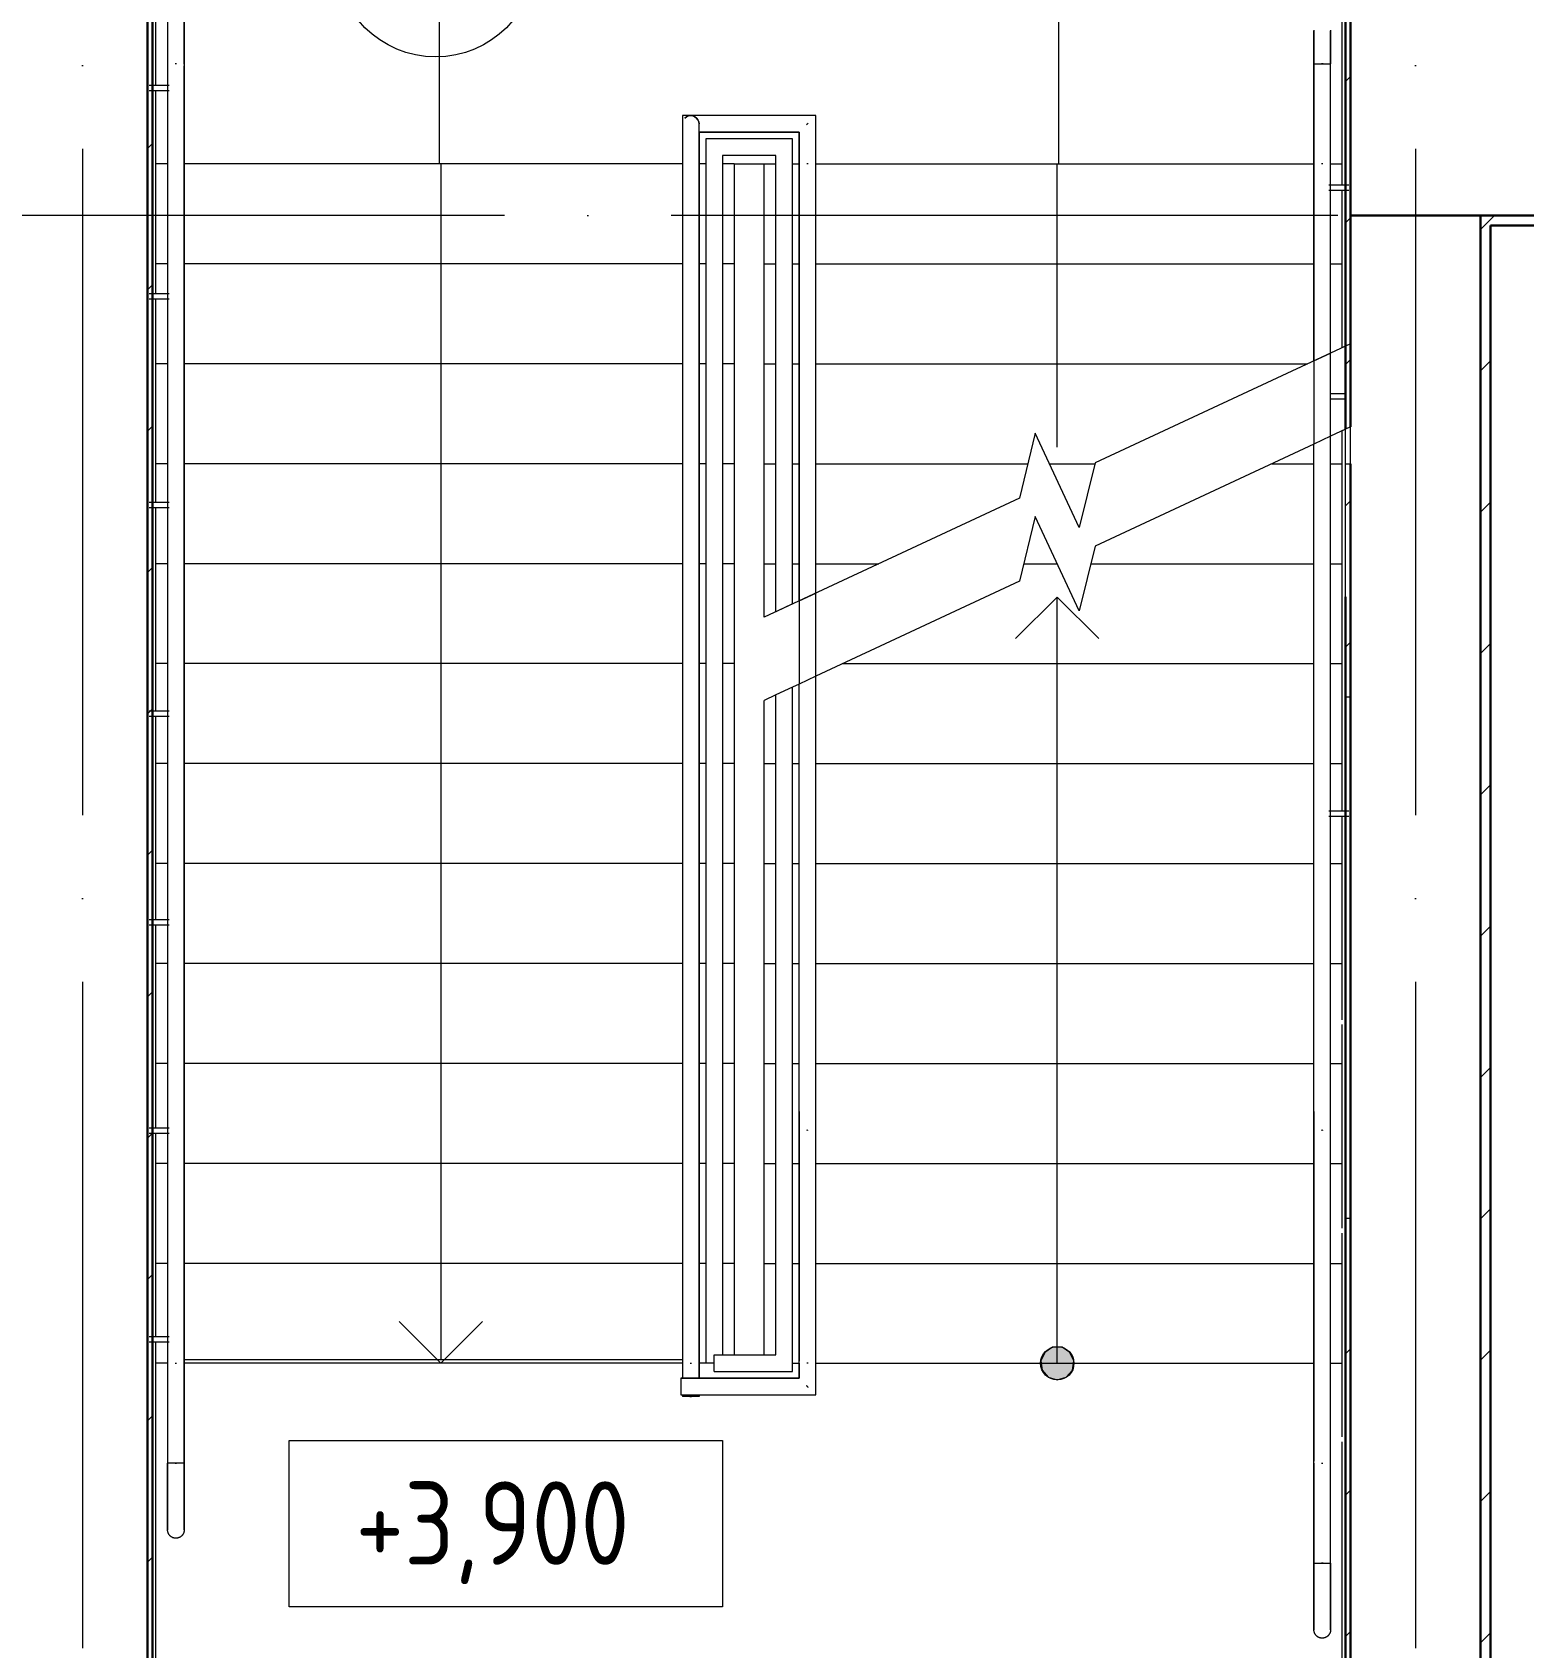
# Model space of a CAD drawing. Header units: millimetres. Extents: x -586848 to 520591, y -385801 to 675781.
# Drawn here: x 143322 to 147798, y 624572 to 629421 of the extents above; entities that cross this region are included whole.
import ezdxf

# ---------------------------------------------------------------- set-up
doc = ezdxf.new("R2010")
doc.units = ezdxf.units.MM
doc.linetypes.add('ADSK_Линия сетки', pattern=[25, 20, -2.5, 0, -2.5])
for name, color, linetype, lineweight in [('Аннотация', 7, 'Continuous', 18), ('Лестницы', 252, 'Continuous', 9), ('Марки помещений', 252, 'Continuous', 20), ('Ограждение', 252, 'Continuous', 9), ('Оси', 252, 'Continuous', 9), ('Отметки', 7, 'Continuous', 9), ('Перекрытие', 252, 'Continuous', 18), ('Стены внутренние', 7, 'Continuous', 18), ('Стены наружные', 7, 'Continuous', 18), ('Стены штриховка', 7, 'Continuous', 9), ('Стрелки вверх', 7, 'Continuous', 18)]:
    doc.layers.add(name, color=color, linetype=linetype, lineweight=lineweight)
doc.styles.add('GOST Common_2', font='', dxfattribs={"width": 0.9, "height": 250})
doc.styles.get('GOST Common_2').set_extended_font_data('GOST type B')

# ---------------------------------------------------------------- blocks, each defined once
blk = doc.blocks.new('Тип перил - D15 высота60 консоль80-16089-План 2 этажа смеж')
at = {"layer": 'Ограждение'}
for p, q in [((-7.5, 80), (-7.5, 20)), ((7.5, 20), (7.5, 80))]:
    blk.add_line(p, q, dxfattribs=at)
blk = doc.blocks.new('Тип перил - D15 высота60 консоль80-V28-План 2 этажа смеж')
at = {"layer": 'Ограждение'}
for p, q in [((-7.5, 70), (-7.5, 24.8)), ((7.5, 24.8), (7.5, 70))]:
    blk.add_line(p, q, dxfattribs=at)
blk = doc.blocks.new('2 этаж')
at = {"layer": 'Стрелки вверх', "true_color": 0x636466}
h = blk.add_hatch(color=251, dxfattribs=at)
edge = h.paths.add_edge_path()
edge.add_arc((147201, -7284.3), 50, 0, 360)
blk.add_hatch(color=251, dxfattribs=at).paths.add_polyline_path([(147201, -7334.3), (147228, -7326.3), (147246.5, -7305), (147250.5, -7277.1), (147238.8, -7251.5), (147215.1, -7236.3), (147186.9, -7236.3), (147163.2, -7251.5), (147151.5, -7277.1), (147155.5, -7305), (147174, -7326.3)])
at = {"layer": 'Аннотация', "color": 251, "lineweight": 20, "true_color": 0x636466}
for p, q in [((144896, -8015.6), (144896, -7515.6)), ((144896, -7515.6), (146196, -7515.6)), ((146196, -7515.6), (146196, -8015.6)), ((146196, -8015.6), (144896, -8015.6))]:
    blk.add_line(p, q, dxfattribs=at)
at = {"layer": 'Лестницы', "color": 251, "true_color": 0x636466}
for p, q in [((144531, -3684.3), (144496, -3684.3)), ((144531, -3684.3), (144496, -3684.3)), ((146076, -3684.3), (144581, -3684.3)), ((146076, -3684.3), (144581, -3684.3)), ((146146, -3684.3), (146126, -3684.3)), ((146146, -3684.3), (146126, -3684.3)), ((146231, -3684.3), (146196, -3684.3)), ((146231, -3684.3), (146196, -3684.3)), ((146231, -3684.3), (146321, -3684.3)), ((146231, -3684.3), (146231, -3984.3)), ((146321, -3684.3), (146356, -3684.3)), ((146321, -3984.3), (146321, -3684.3)), ((146321, -3684.3), (146356, -3684.3)), ((146406, -3684.3), (146426, -3684.3)), ((146406, -3684.3), (146426, -3684.3)), ((146476, -3684.3), (147971, -3684.3)), ((146476, -3684.3), (147971, -3684.3)), ((148021, -3684.3), (148056, -3684.3)), ((148021, -3684.3), (148056, -3684.3)), ((144531, -3984.3), (144496, -3984.3)), ((144531, -3984.3), (144496, -3984.3)), ((146076, -3984.3), (144581, -3984.3)), ((146076, -3984.3), (144581, -3984.3)), ((146146, -3984.3), (146126, -3984.3)), ((146146, -3984.3), (146126, -3984.3)), ((146231, -3984.3), (146196, -3984.3)), ((146231, -3984.3), (146196, -3984.3)), ((146231, -3984.3), (146231, -4284.3)), ((146321, -4284.3), (146321, -3984.3)), ((146321, -3984.3), (146356, -3984.3)), ((146321, -3984.3), (146356, -3984.3)), ((146406, -3984.3), (146426, -3984.3)), ((146406, -3984.3), (146426, -3984.3)), ((146476, -3984.3), (147971, -3984.3)), ((146476, -3984.3), (147971, -3984.3)), ((148021, -3984.3), (148056, -3984.3)), ((148021, -3984.3), (148056, -3984.3)), ((148081, -4223.9), (147314.3, -4581.4)), ((144531, -4284.3), (144496, -4284.3)), ((144531, -4284.3), (144496, -4284.3)), ((146076, -4284.3), (144581, -4284.3)), ((146076, -4284.3), (144581, -4284.3)), ((146146, -4284.3), (146126, -4284.3)), ((146146, -4284.3), (146126, -4284.3)), ((146231, -4284.3), (146196, -4284.3)), ((146231, -4284.3), (146196, -4284.3)), ((146231, -4284.3), (146231, -4584.3)), ((146321, -4584.3), (146321, -4284.3)), ((146321, -4284.3), (146356, -4284.3)), ((146321, -4284.3), (146356, -4284.3)), ((146406, -4284.3), (146426, -4284.3)), ((146406, -4284.3), (146426, -4284.3)), ((146476, -4284.3), (147951.6, -4284.3)), ((146476, -4284.3), (147951.6, -4284.3)), ((147135, -4492.6), (147087.7, -4687.1)), ((147267, -4775.9), (147135, -4492.6)), ((148081, -4473.9), (148021, -4501.9)), ((148081, -4584.3), (148081, -4473.9)), ((147971, -4525.2), (147314.3, -4831.4)), ((144531, -4584.3), (144496, -4584.3)), ((144531, -4584.3), (144496, -4584.3)), ((146076, -4584.3), (144581, -4584.3)), ((146076, -4584.3), (144581, -4584.3)), ((146146, -4584.3), (146126, -4584.3)), ((146146, -4584.3), (146126, -4584.3)), ((146231, -4584.3), (146196, -4584.3)), ((146231, -4584.3), (146196, -4584.3)), ((146231, -4584.3), (146231, -4884.3)), ((146321, -4884.3), (146321, -4584.3)), ((146321, -4584.3), (146356, -4584.3)), ((146321, -4584.3), (146356, -4584.3)), ((146406, -4584.3), (146426, -4584.3)), ((146406, -4584.3), (146426, -4584.3)), ((146476, -4584.3), (147112.7, -4584.3)), ((146476, -4584.3), (147112.7, -4584.3)), ((147177.7, -4584.3), (147313.6, -4584.3)), ((147177.7, -4584.3), (147313.6, -4584.3)), ((147314.3, -4581.4), (147267, -4775.9)), ((147844.4, -4584.3), (147971, -4584.3)), ((147844.4, -4584.3), (147971, -4584.3)), ((148021, -4584.3), (148056, -4584.3)), ((148021, -4584.3), (148056, -4584.3)), ((148066, -4584.3), (148081, -4584.3)), ((148066, -4584.3), (148081, -4584.3)), ((147087.7, -4687.1), (146321, -5044.6)), ((147135, -4742.6), (147087.7, -4937.1)), ((147267, -5025.9), (147135, -4742.6)), ((147314.3, -4831.4), (147267, -5025.9)), ((144531, -4884.3), (144496, -4884.3)), ((144531, -4884.3), (144496, -4884.3)), ((146076, -4884.3), (144581, -4884.3)), ((146076, -4884.3), (144581, -4884.3)), ((146146, -4884.3), (146126, -4884.3)), ((146146, -4884.3), (146126, -4884.3)), ((146231, -4884.3), (146196, -4884.3)), ((146231, -4884.3), (146196, -4884.3)), ((146231, -4884.3), (146231, -5184.3)), ((146321, -5044.6), (146321, -4884.3)), ((146321, -4884.3), (146356, -4884.3)), ((146321, -4884.3), (146356, -4884.3)), ((146406, -4884.3), (146426, -4884.3)), ((146406, -4884.3), (146426, -4884.3)), ((146476, -4884.3), (146664.9, -4884.3)), ((146476, -4884.3), (146664.9, -4884.3)), ((147100.6, -4884.3), (147201, -4884.3)), ((147100.6, -4884.3), (147201, -4884.3)), ((147301.5, -4884.3), (147971, -4884.3)), ((147301.5, -4884.3), (147971, -4884.3)), ((148021, -4884.3), (148056, -4884.3)), ((148021, -4884.3), (148056, -4884.3)), ((147087.7, -4937.1), (146476, -5222.3)), ((144531, -5184.3), (144496, -5184.3)), ((144531, -5184.3), (144496, -5184.3)), ((146076, -5184.3), (144581, -5184.3)), ((146076, -5184.3), (144581, -5184.3)), ((146146, -5184.3), (146126, -5184.3)), ((146146, -5184.3), (146126, -5184.3)), ((146231, -5184.3), (146196, -5184.3)), ((146231, -5184.3), (146196, -5184.3)), ((146231, -5184.3), (146231, -5484.3)), ((146557.7, -5184.3), (147971, -5184.3)), ((146557.7, -5184.3), (147971, -5184.3)), ((148021, -5184.3), (148056, -5184.3)), ((148021, -5184.3), (148056, -5184.3)), ((146356, -5278.3), (146321, -5294.6)), ((146426, -5245.6), (146406, -5255)), ((146321, -5484.3), (146321, -5294.6)), ((144531, -5484.3), (144496, -5484.3)), ((144531, -5484.3), (144496, -5484.3)), ((146076, -5484.3), (144581, -5484.3)), ((146076, -5484.3), (144581, -5484.3)), ((146146, -5484.3), (146126, -5484.3)), ((146146, -5484.3), (146126, -5484.3)), ((146231, -5484.3), (146196, -5484.3)), ((146231, -5484.3), (146196, -5484.3)), ((146231, -5484.3), (146231, -5784.3)), ((146321, -5784.3), (146321, -5484.3)), ((146321, -5484.3), (146356, -5484.3)), ((146321, -5484.3), (146356, -5484.3)), ((146406, -5484.3), (146426, -5484.3)), ((146406, -5484.3), (146426, -5484.3)), ((146476, -5484.3), (147971, -5484.3)), ((146476, -5484.3), (147971, -5484.3)), ((148021, -5484.3), (148056, -5484.3)), ((148021, -5484.3), (148056, -5484.3)), ((144531, -5784.3), (144496, -5784.3)), ((144531, -5784.3), (144496, -5784.3)), ((146076, -5784.3), (144581, -5784.3)), ((146076, -5784.3), (144581, -5784.3)), ((146146, -5784.3), (146126, -5784.3)), ((146146, -5784.3), (146126, -5784.3)), ((146231, -5784.3), (146196, -5784.3)), ((146231, -5784.3), (146196, -5784.3)), ((146231, -5784.3), (146231, -6084.3)), ((146321, -6084.3), (146321, -5784.3)), ((146321, -5784.3), (146356, -5784.3)), ((146321, -5784.3), (146356, -5784.3)), ((146406, -5784.3), (146426, -5784.3)), ((146406, -5784.3), (146426, -5784.3)), ((146476, -5784.3), (147971, -5784.3)), ((146476, -5784.3), (147971, -5784.3)), ((148021, -5784.3), (148056, -5784.3)), ((148021, -5784.3), (148056, -5784.3)), ((144531, -6084.3), (144496, -6084.3)), ((144531, -6084.3), (144496, -6084.3)), ((146076, -6084.3), (144581, -6084.3)), ((146076, -6084.3), (144581, -6084.3)), ((146146, -6084.3), (146126, -6084.3)), ((146146, -6084.3), (146126, -6084.3)), ((146231, -6084.3), (146196, -6084.3)), ((146231, -6084.3), (146196, -6084.3)), ((146231, -6084.3), (146231, -6384.3)), ((146321, -6384.3), (146321, -6084.3)), ((146321, -6084.3), (146356, -6084.3)), ((146321, -6084.3), (146356, -6084.3)), ((146406, -6084.3), (146426, -6084.3)), ((146406, -6084.3), (146426, -6084.3)), ((146476, -6084.3), (147971, -6084.3)), ((146476, -6084.3), (147971, -6084.3)), ((148021, -6084.3), (148056, -6084.3)), ((148021, -6084.3), (148056, -6084.3)), ((144531, -6384.3), (144496, -6384.3)), ((144531, -6384.3), (144496, -6384.3)), ((146076, -6384.3), (144581, -6384.3)), ((146076, -6384.3), (144581, -6384.3)), ((146146, -6384.3), (146126, -6384.3)), ((146146, -6384.3), (146126, -6384.3)), ((146231, -6384.3), (146196, -6384.3)), ((146231, -6384.3), (146196, -6384.3)), ((146231, -6384.3), (146231, -6684.3)), ((146321, -6684.3), (146321, -6384.3)), ((146321, -6384.3), (146356, -6384.3)), ((146321, -6384.3), (146356, -6384.3)), ((146406, -6384.3), (146426, -6384.3)), ((146406, -6384.3), (146426, -6384.3)), ((146476, -6384.3), (147971, -6384.3)), ((146476, -6384.3), (147971, -6384.3)), ((148021, -6384.3), (148056, -6384.3)), ((148021, -6384.3), (148056, -6384.3)), ((144531, -6684.3), (144496, -6684.3)), ((144531, -6684.3), (144496, -6684.3)), ((146076, -6684.3), (144581, -6684.3)), ((146076, -6684.3), (144581, -6684.3)), ((146146, -6684.3), (146126, -6684.3)), ((146146, -6684.3), (146126, -6684.3)), ((146231, -6684.3), (146196, -6684.3)), ((146231, -6684.3), (146196, -6684.3)), ((146231, -6684.3), (146231, -6984.3)), ((146321, -6984.3), (146321, -6684.3)), ((146321, -6684.3), (146356, -6684.3)), ((146321, -6684.3), (146356, -6684.3)), ((146406, -6684.3), (146426, -6684.3)), ((146406, -6684.3), (146426, -6684.3)), ((146476, -6684.3), (147971, -6684.3)), ((146476, -6684.3), (147971, -6684.3)), ((148021, -6684.3), (148056, -6684.3)), ((148021, -6684.3), (148056, -6684.3)), ((144531, -6984.3), (144496, -6984.3)), ((144531, -6984.3), (144496, -6984.3)), ((146076, -6984.3), (144581, -6984.3)), ((146076, -6984.3), (144581, -6984.3)), ((146146, -6984.3), (146126, -6984.3)), ((146146, -6984.3), (146126, -6984.3)), ((146231, -6984.3), (146196, -6984.3)), ((146231, -6984.3), (146196, -6984.3)), ((146231, -6984.3), (146231, -7259.3)), ((146321, -7259.3), (146321, -6984.3)), ((146321, -6984.3), (146356, -6984.3)), ((146321, -6984.3), (146356, -6984.3)), ((146406, -6984.3), (146426, -6984.3)), ((146406, -6984.3), (146426, -6984.3)), ((146476, -6984.3), (147971, -6984.3)), ((146476, -6984.3), (147971, -6984.3)), ((148021, -6984.3), (148056, -6984.3)), ((148021, -6984.3), (148056, -6984.3)), ((144531, -7284.3), (144496, -7284.3)), ((144531, -7284.3), (144496, -7284.3)), ((146076, -7284.3), (144581, -7284.3)), ((146076, -7284.3), (144581, -7284.3)), ((146146, -7284.3), (146126, -7284.3)), ((146146, -7284.3), (146126, -7284.3)), ((146406, -7284.3), (146426, -7284.3)), ((146406, -7284.3), (146426, -7284.3)), ((146476, -7284.3), (147971, -7284.3)), ((146476, -7284.3), (147971, -7284.3)), ((148021, -7284.3), (148056, -7284.3)), ((148021, -7284.3), (148056, -7284.3))]:
    blk.add_line(p, q, dxfattribs=at)
at = {"layer": 'Марки помещений', "color": 251, "true_color": 0x636466}
blk.add_circle((145335.6, -3063.3), 300, dxfattribs=at)
at = {"layer": 'Ограждение', "color": 251, "true_color": 0x636466}
for p, q in [((144496, -3384.3), (144496, -2064.3)), ((148056, -3684.3), (148056, -2064.3)), ((144531, -3084.3), (144531, -3384.9)), ((144531, -3084.3), (144531, -3384.3)), ((144581, -3384.9), (144581, -3084.3)), ((144581, -3084.3), (144581, -3384.3)), ((144496, -3448.7), (144496, -3384.3)), ((144531, -3384.3), (144531, -7284.3)), ((144531, -3390.2), (144531, -7290.2)), ((144581, -3384.3), (144581, -7284.3)), ((144581, -7290.2), (144581, -3390.2)), ((147971, -3384.3), (147971, -3678.4)), ((147971, -3384.3), (148021, -3384.3)), ((147971, -3684.3), (147971, -3384.3)), ((147998.3, -3384.3), (147993.7, -3384.3)), ((147993.7, -3384.3), (147996, -3384.3)), ((147996, -3384.3), (147998.3, -3384.3)), ((148021, -3678.4), (148021, -3384.3)), ((148021, -3684.3), (148021, -3384.3)), ((144496, -4074.8), (144496, -3463.2)), ((146076, -3539.3), (146076, -7284.3)), ((146476, -3539.3), (146076, -3539.3)), ((146476, -3539.3), (146101, -3539.3)), ((146476, -3678.4), (146476, -3539.3)), ((146476, -3684.3), (146476, -3539.3)), ((146076, -3564.3), (146076, -7290.2)), ((146126, -7290.2), (146126, -3564.3)), ((146126, -3589.3), (146426, -3589.3)), ((146126, -3589.3), (146126, -7284.3)), ((146426, -3589.3), (146126, -3589.3)), ((146146, -3609.3), (146146, -7284.3)), ((146406, -3609.3), (146146, -3609.3)), ((146406, -3684.3), (146406, -3609.3)), ((146426, -3589.3), (146426, -3678.4)), ((146426, -3684.3), (146426, -3589.3)), ((146196, -3659.3), (146196, -7259.3)), ((146356, -3659.3), (146196, -3659.3)), ((146356, -3684.3), (146356, -3659.3)), ((146356, -5028.3), (146356, -3684.3)), ((146406, -5005), (146406, -3684.3)), ((146426, -3678.4), (146426, -5245.6)), ((146426, -4995.6), (146426, -3684.3)), ((146476, -5222.3), (146476, -3678.4)), ((146476, -4972.3), (146476, -3684.3)), ((147971, -3678.4), (147971, -4525.2)), ((147971, -4275.2), (147971, -3684.3)), ((148021, -4501.9), (148021, -3678.4)), ((148021, -4251.9), (148021, -3684.3)), ((148056, -3748.7), (148056, -3684.3)), ((148056, -4235.6), (148056, -3763.2)), ((144496, -4700.9), (144496, -4089.3)), ((147971, -4275.2), (148021, -4251.9)), ((148066, -4230.9), (148056, -4235.6)), ((148021, -4501.9), (147971, -4525.2)), ((148021, -7584.3), (148021, -4501.9)), ((148066, -4480.9), (148056, -4485.6)), ((148056, -5627), (148056, -4485.6)), ((148066, -4984.3), (148066, -4480.9)), ((147971, -7584.3), (147971, -4525.2)), ((144496, -5327), (144496, -4715.4)), ((146426, -4995.6), (146476, -4972.3)), ((146406, -5005), (146356, -5028.3)), ((146406, -5005), (146356, -5028.3)), ((146476, -5222.3), (146426, -5245.6)), ((146476, -7284.3), (146476, -5222.3)), ((146406, -5255), (146356, -5278.3)), ((146406, -5255), (146356, -5278.3)), ((146356, -7259.3), (146356, -5278.3)), ((146406, -7309.3), (146406, -5255)), ((146426, -7284.3), (146426, -5245.6)), ((144496, -5953.1), (144496, -5341.5)), ((148056, -6253.1), (148056, -5641.5)), ((144496, -6579.2), (144496, -5967.6)), ((148056, -6879.2), (148056, -6267.6)), ((146426, -6528.4), (146426, -7278.4)), ((146476, -7278.4), (146476, -6528.4)), ((147971, -6528.4), (147971, -7578.4)), ((148021, -7578.4), (148021, -6528.4)), ((144496, -7205.3), (144496, -6593.7)), ((148056, -7505.3), (148056, -6893.7)), ((144496, -7284.3), (144496, -7219.8)), ((146171, -7259.3), (146356, -7259.3)), ((146171, -7309.3), (146171, -7259.3)), ((144496, -9209.3), (144496, -7284.3)), ((144531, -7284.3), (144531, -7584.3)), ((144531, -7290.2), (144531, -7584.3)), ((144581, -7284.3), (144581, -7584.3)), ((144581, -7584.3), (144581, -7290.2)), ((146076, -7284.3), (146076, -7329.3)), ((146076, -7290.2), (146076, -7329.3)), ((146126, -7284.3), (146126, -7329.3)), ((146126, -7329.3), (146126, -7290.2)), ((146171, -7284.3), (146146, -7284.3)), ((146171, -7309.3), (146406, -7309.3)), ((146426, -7283.6), (146426, -7329.3)), ((146426, -7329.3), (146426, -7284.3)), ((146476, -7379.3), (146476, -7283.6)), ((146476, -7379.3), (146476, -7284.3)), ((146171, -7329.3), (146071, -7329.3)), ((146071, -7329.3), (146071, -7354.3)), ((146071, -7329.3), (146426, -7329.3)), ((146071, -7351.9), (146071, -7356.6)), ((146071, -7354.3), (146071, -7379.3)), ((146426, -7329.3), (146171, -7329.3)), ((146071, -7379.3), (146171, -7379.3)), ((146071, -7379.3), (146476, -7379.3)), ((146076, -7379.3), (146076, -7384.3)), ((146076, -7379.3), (146076, -7384.3)), ((146126, -7384.3), (146076, -7384.3)), ((146098.7, -7384.3), (146103.3, -7384.3)), ((146126, -7384.3), (146126, -7379.3)), ((146126, -7379.3), (146126, -7384.3)), ((146171, -7379.3), (146476, -7379.3)), ((148056, -7584.3), (148056, -7519.8)), ((144581, -7584.3), (144531, -7584.3)), ((144553.7, -7584.3), (144558.3, -7584.3)), ((144556, -7584.3), (144553.7, -7584.3)), ((144558.3, -7584.3), (144556, -7584.3)), ((147971, -7583.6), (147971, -7884.3)), ((147971, -7884.3), (147971, -7584.3)), ((148021, -7884.3), (148021, -7583.6)), ((148021, -7884.3), (148021, -7584.3)), ((148056, -9209.3), (148056, -7584.3)), ((147971, -7884.3), (147996, -7884.3)), ((147993.7, -7884.3), (147998.3, -7884.3)), ((147996, -7884.3), (147993.7, -7884.3)), ((147998.3, -7884.3), (147996, -7884.3)), ((147996, -7884.3), (148021, -7884.3))]:
    blk.add_line(p, q, dxfattribs=at)
at = {"layer": 'Ограждение', "color": 251, "true_color": 0x636466, "flags": 128}
for points in [[(147971, -3384.3), (147971, -3376.3), (147971, -3368.3), (147971, -3360.3), (147971, -3352.4), (147971, -3344.5), (147971, -3336.7), (147971, -3329), (147971, -3321.3), (147971, -3313.8), (147971, -3306.4), (147971, -3299.1), (147971, -3291.9), (147971, -3284.9)], [(147971, -3283), (147971, -3290), (147971, -3297.1), (147971, -3304.4), (147971, -3311.8), (147971, -3319.3), (147971, -3326.9), (147971, -3334.6), (147971, -3342.4), (147971, -3350.3), (147971, -3358.2), (147971, -3366.1), (147971, -3374.1), (147971, -3382.1), (147971, -3384.3)], [(148021, -3384.3), (148021, -3376.3), (148021, -3368.3), (148021, -3360.3), (148021, -3352.4), (148021, -3344.5), (148021, -3336.7), (148021, -3329), (148021, -3321.3), (148021, -3313.8), (148021, -3306.4), (148021, -3299.1), (148021, -3291.9), (148021, -3284.9)], [(148021, -3283), (148021, -3290), (148021, -3297.1), (148021, -3304.4), (148021, -3311.8), (148021, -3319.3), (148021, -3326.9), (148021, -3334.6), (148021, -3342.4), (148021, -3350.3), (148021, -3358.2), (148021, -3366.1), (148021, -3374.1), (148021, -3382.1), (148021, -3384.3)], [(146101, -3539.3), (146094.5, -3540.1), (146088.5, -3542.6), (146083.3, -3546.6)], [(146083.3, -3546.6), (146088.5, -3542.6), (146094.5, -3540.1), (146101, -3539.3), (146107.5, -3540.1), (146113.5, -3542.6), (146118.7, -3546.6), (146122.7, -3551.8), (146125.2, -3557.8), (146126, -3564.3)], [(146126, -3564.3), (146125.2, -3557.8), (146122.7, -3551.8), (146118.7, -3546.6), (146113.5, -3542.6), (146107.5, -3540.1), (146101, -3539.3)], [(146448.2, -6583.9), (146451, -6584.3), (146453.8, -6583.9)], [(147993.2, -6583.9), (147996, -6584.3), (147998.8, -6583.9)], [(144531, -7584.3), (144531, -7592.3), (144531, -7600.2), (144531, -7608.2), (144531, -7616.1), (144531, -7624), (144531, -7631.8), (144531, -7639.5), (144531, -7647.2), (144531, -7654.7), (144531, -7662.1), (144531, -7669.4), (144531, -7676.6), (144531, -7683.6), (144531, -7690.5), (144531, -7697.2), (144531, -7703.7), (144531, -7710), (144531, -7716.1), (144531, -7722), (144531, -7727.7), (144531, -7733.2), (144531, -7738.4), (144531, -7743.4), (144531, -7748.1), (144531, -7752.5), (144531, -7756.7), (144531, -7760.6), (144531, -7764.3), (144531, -7767.6), (144531, -7770.7), (144531, -7773.4), (144531, -7775.9), (144531, -7778), (144531, -7779.8), (144531, -7781.3), (144531, -7782.5), (144531, -7783.4), (144531, -7784), (144531, -7784.2), (144531, -7784.3)], [(144531, -7784.3), (144531, -7784.1), (144531, -7783.6), (144531, -7782.8), (144531, -7781.7), (144531, -7780.3), (144531, -7778.5), (144531, -7776.5), (144531, -7774.1), (144531, -7771.4), (144531, -7768.5), (144531, -7765.2), (144531, -7761.7), (144531, -7757.8), (144531, -7753.7), (144531, -7749.3), (144531, -7744.7), (144531, -7739.8), (144531, -7734.6), (144531, -7729.2), (144531, -7723.6), (144531, -7717.7), (144531, -7711.7), (144531, -7705.4), (144531, -7699), (144531, -7692.3), (144531, -7685.5), (144531, -7678.5), (144531, -7671.4), (144531, -7664.1), (144531, -7656.7), (144531, -7649.2), (144531, -7641.6), (144531, -7633.9), (144531, -7626.1), (144531, -7618.2), (144531, -7610.3), (144531, -7602.4), (144531, -7594.4), (144531, -7586.4), (144531, -7584.3)], [(144581, -7584.3), (144581, -7592.3), (144581, -7600.2), (144581, -7608.2), (144581, -7616.1), (144581, -7624), (144581, -7631.8), (144581, -7639.5), (144581, -7647.2), (144581, -7654.7), (144581, -7662.1), (144581, -7669.4), (144581, -7676.6), (144581, -7683.6), (144581, -7690.5), (144581, -7697.2), (144581, -7703.7), (144581, -7710), (144581, -7716.1), (144581, -7722), (144581, -7727.7), (144581, -7733.2), (144581, -7738.4), (144581, -7743.4), (144581, -7748.1), (144581, -7752.5), (144581, -7756.7), (144581, -7760.6), (144581, -7764.3), (144581, -7767.6), (144581, -7770.7), (144581, -7773.4), (144581, -7775.9), (144581, -7778), (144581, -7779.8), (144581, -7781.3), (144581, -7782.5), (144581, -7783.4), (144581, -7784), (144581, -7784.2), (144581, -7784.3)], [(144581, -7784.3), (144581, -7784.1), (144581, -7783.6), (144581, -7782.8), (144581, -7781.7), (144581, -7780.3), (144581, -7778.5), (144581, -7776.5), (144581, -7774.1), (144581, -7771.4), (144581, -7768.5), (144581, -7765.2), (144581, -7761.7), (144581, -7757.8), (144581, -7753.7), (144581, -7749.3), (144581, -7744.7), (144581, -7739.8), (144581, -7734.6), (144581, -7729.2), (144581, -7723.6), (144581, -7717.7), (144581, -7711.7), (144581, -7705.4), (144581, -7699), (144581, -7692.3), (144581, -7685.5), (144581, -7678.5), (144581, -7671.4), (144581, -7664.1), (144581, -7656.7), (144581, -7649.2), (144581, -7641.6), (144581, -7633.9), (144581, -7626.1), (144581, -7618.2), (144581, -7610.3), (144581, -7602.4), (144581, -7594.4), (144581, -7586.4), (144581, -7584.3)], [(144556, -7809.3), (144555, -7809.2), (144554, -7809.2), (144553, -7809.1), (144552, -7808.9), (144551, -7808.8), (144550.1, -7808.5), (144549.1, -7808.3), (144548.1, -7808), (144547.2, -7807.7), (144546.3, -7807.3), (144545.4, -7806.9), (144544.5, -7806.4), (144543.6, -7805.9), (144542.7, -7805.4), (144541.9, -7804.9), (144541.1, -7804.3), (144540.3, -7803.7), (144539.5, -7803), (144538.8, -7802.4), (144538.1, -7801.7), (144537.4, -7800.9), (144536.7, -7800.2), (144536.1, -7799.4), (144535.5, -7798.6), (144535, -7797.8), (144534.4, -7796.9), (144534, -7796), (144533.5, -7795.1), (144533.1, -7794.2), (144532.7, -7793.3), (144532.4, -7792.4), (144532.1, -7791.4), (144531.8, -7790.5), (144531.6, -7789.5), (144531.4, -7788.5), (144531.2, -7787.5), (144531.1, -7786.5), (144531, -7785.5), (144531, -7784.5), (144531, -7784.3)], [(144581, -7784.3), (144581, -7785.3), (144580.9, -7786.3), (144580.8, -7787.2), (144580.7, -7788.2), (144580.5, -7789.2), (144580.3, -7790.2), (144580, -7791.2), (144579.7, -7792.1), (144579.4, -7793.1), (144579, -7794), (144578.6, -7794.9), (144578.2, -7795.8), (144577.7, -7796.7), (144577.2, -7797.5), (144576.6, -7798.4), (144576.1, -7799.2), (144575.4, -7800), (144574.8, -7800.7), (144574.1, -7801.5), (144573.4, -7802.2), (144572.7, -7802.9), (144571.9, -7803.5), (144571.2, -7804.1), (144570.3, -7804.7), (144569.5, -7805.3), (144568.7, -7805.8), (144567.8, -7806.3), (144566.9, -7806.8), (144566, -7807.2), (144565.1, -7807.6), (144564.1, -7807.9), (144563.2, -7808.2), (144562.2, -7808.5), (144561.2, -7808.7), (144560.3, -7808.9), (144559.3, -7809), (144558.3, -7809.2), (144557.3, -7809.2), (144556.3, -7809.3), (144556, -7809.3)], [(147971, -7884.3), (147971, -7892.3), (147971, -7900.2), (147971, -7908.2), (147971, -7916.1), (147971, -7924), (147971, -7931.8), (147971, -7939.5), (147971, -7947.2), (147971, -7954.7), (147971, -7962.1), (147971, -7969.4), (147971, -7976.6), (147971, -7983.6), (147971, -7990.5), (147971, -7997.2), (147971, -8003.7), (147971, -8010), (147971, -8016.1), (147971, -8022), (147971, -8027.7), (147971, -8033.2), (147971, -8038.4), (147971, -8043.4), (147971, -8048.1), (147971, -8052.5), (147971, -8056.7), (147971, -8060.6), (147971, -8064.3), (147971, -8067.6), (147971, -8070.7), (147971, -8073.4), (147971, -8075.9), (147971, -8078), (147971, -8079.8), (147971, -8081.3), (147971, -8082.5), (147971, -8083.4), (147971, -8084), (147971, -8084.2), (147971, -8084.3)], [(147971, -8084.3), (147971, -8084.1), (147971, -8083.6), (147971, -8082.8), (147971, -8081.7), (147971, -8080.3), (147971, -8078.5), (147971, -8076.5), (147971, -8074.1), (147971, -8071.4), (147971, -8068.5), (147971, -8065.2), (147971, -8061.7), (147971, -8057.8), (147971, -8053.7), (147971, -8049.3), (147971, -8044.7), (147971, -8039.8), (147971, -8034.6), (147971, -8029.2), (147971, -8023.6), (147971, -8017.7), (147971, -8011.7), (147971, -8005.4), (147971, -7999), (147971, -7992.3), (147971, -7985.5), (147971, -7978.5), (147971, -7971.4), (147971, -7964.1), (147971, -7956.7), (147971, -7949.2), (147971, -7941.6), (147971, -7933.9), (147971, -7926.1), (147971, -7918.2), (147971, -7910.3), (147971, -7902.4), (147971, -7894.4), (147971, -7886.4), (147971, -7884.3)], [(148021, -7884.3), (148021, -7892.3), (148021, -7900.2), (148021, -7908.2), (148021, -7916.1), (148021, -7924), (148021, -7931.8), (148021, -7939.5), (148021, -7947.2), (148021, -7954.7), (148021, -7962.1), (148021, -7969.4), (148021, -7976.6), (148021, -7983.6), (148021, -7990.5), (148021, -7997.2), (148021, -8003.7), (148021, -8010), (148021, -8016.1), (148021, -8022), (148021, -8027.7), (148021, -8033.2), (148021, -8038.4), (148021, -8043.4), (148021, -8048.1), (148021, -8052.5), (148021, -8056.7), (148021, -8060.6), (148021, -8064.3), (148021, -8067.6), (148021, -8070.7), (148021, -8073.4), (148021, -8075.9), (148021, -8078), (148021, -8079.8), (148021, -8081.3), (148021, -8082.5), (148021, -8083.4), (148021, -8084), (148021, -8084.2), (148021, -8084.3)], [(148021, -8084.3), (148021, -8084.1), (148021, -8083.6), (148021, -8082.8), (148021, -8081.7), (148021, -8080.3), (148021, -8078.5), (148021, -8076.5), (148021, -8074.1), (148021, -8071.4), (148021, -8068.5), (148021, -8065.2), (148021, -8061.7), (148021, -8057.8), (148021, -8053.7), (148021, -8049.3), (148021, -8044.7), (148021, -8039.8), (148021, -8034.6), (148021, -8029.2), (148021, -8023.6), (148021, -8017.7), (148021, -8011.7), (148021, -8005.4), (148021, -7999), (148021, -7992.3), (148021, -7985.5), (148021, -7978.5), (148021, -7971.4), (148021, -7964.1), (148021, -7956.7), (148021, -7949.2), (148021, -7941.6), (148021, -7933.9), (148021, -7926.1), (148021, -7918.2), (148021, -7910.3), (148021, -7902.4), (148021, -7894.4), (148021, -7886.4), (148021, -7884.3)], [(147996, -8109.3), (147995, -8109.2), (147994, -8109.2), (147993, -8109.1), (147992, -8108.9), (147991, -8108.8), (147990.1, -8108.5), (147989.1, -8108.3), (147988.1, -8108), (147987.2, -8107.7), (147986.3, -8107.3), (147985.4, -8106.9), (147984.5, -8106.4), (147983.6, -8105.9), (147982.7, -8105.4), (147981.9, -8104.9), (147981.1, -8104.3), (147980.3, -8103.7), (147979.5, -8103), (147978.8, -8102.4), (147978.1, -8101.7), (147977.4, -8100.9), (147976.7, -8100.2), (147976.1, -8099.4), (147975.5, -8098.6), (147975, -8097.8), (147974.4, -8096.9), (147974, -8096), (147973.5, -8095.1), (147973.1, -8094.2), (147972.7, -8093.3), (147972.4, -8092.4), (147972.1, -8091.4), (147971.8, -8090.5), (147971.6, -8089.5), (147971.4, -8088.5), (147971.2, -8087.5), (147971.1, -8086.5), (147971, -8085.5), (147971, -8084.5), (147971, -8084.3)], [(148021, -8084.3), (148021, -8085.3), (148020.9, -8086.3), (148020.8, -8087.2), (148020.7, -8088.2), (148020.5, -8089.2), (148020.3, -8090.2), (148020, -8091.2), (148019.7, -8092.1), (148019.4, -8093.1), (148019, -8094), (148018.6, -8094.9), (148018.2, -8095.8), (148017.7, -8096.7), (148017.2, -8097.5), (148016.6, -8098.4), (148016.1, -8099.2), (148015.4, -8100), (148014.8, -8100.7), (148014.1, -8101.5), (148013.4, -8102.2), (148012.7, -8102.9), (148011.9, -8103.5), (148011.2, -8104.1), (148010.3, -8104.7), (148009.5, -8105.3), (148008.7, -8105.8), (148007.8, -8106.3), (148006.9, -8106.8), (148006, -8107.2), (148005.1, -8107.6), (148004.1, -8107.9), (148003.2, -8108.2), (148002.2, -8108.5), (148001.2, -8108.7), (148000.3, -8108.9), (147999.3, -8109), (147998.3, -8109.2), (147997.3, -8109.2), (147996.3, -8109.3), (147996, -8109.3)]]:
    blk.add_lwpolyline(points, dxfattribs=at)
at = {"layer": 'Ограждение', "color": 251, "true_color": 0x636466}
for points in [[(144558.1, -3384.3), (144557.4, -3384.3), (144556, -3384.2), (144554.6, -3384.3), (144553.9, -3384.3)], [(146453.1, -3684.2), (146452.4, -3684.2), (146451, -3684.3), (146449.6, -3684.2), (146448.9, -3684.2)], [(147998.1, -3684.2), (147997.4, -3684.2), (147996, -3684.3), (147994.6, -3684.2), (147993.9, -3684.2)], [(144553.9, -7284.3), (144554.6, -7284.3), (144556, -7284.2), (144557.4, -7284.3), (144558.1, -7284.3)], [(146098.9, -7284.3), (146099.6, -7284.3), (146101, -7284.2), (146102.4, -7284.3), (146103.1, -7284.3)], [(146453.1, -7284.2), (146452.4, -7284.2), (146451, -7284.3), (146449.6, -7284.2), (146448.9, -7284.2)], [(147993.9, -7584.2), (147994.6, -7584.2), (147996, -7584.3), (147997.4, -7584.2), (147998.1, -7584.2)]]:
    blk.add_open_spline(points, degree=3, dxfattribs=at)
for points, knots in [([(146448.7, -3566.6), (146448.9, -3566.4), (146449.7, -3565.6), (146451, -3564.3), (146452.3, -3562.9), (146453.1, -3562.2), (146453.3, -3561.9)], [-0.5298173, -0.5298173, -0.5298173, -0.5298173, -0.52083333, -0.5, -0.47916667, -0.4701827, -0.4701827, -0.4701827, -0.4701827]), ([(146453.3, -7356.6), (146453.1, -7356.4), (146452.3, -7355.6), (146451, -7354.3), (146449.7, -7352.9), (146448.9, -7352.1), (146448.7, -7351.9)], [0.47018267, 0.47018267, 0.47018267, 0.47018267, 0.47916667, 0.5, 0.52083333, 0.52981733, 0.52981733, 0.52981733, 0.52981733])]:
    blk.add_open_spline(points, degree=3, knots=knots, dxfattribs=at)
at = {"layer": 'Оси', "color": 251, "linetype": 'ADSK_Линия сетки', "ltscale": 100, "true_color": 0x636466}
for p, q in [((144276, -1139.3), (144276, -32265.4)), ((148276, -1139.3), (148276, -32265.4)), ((170543.3, -3839.3), (93565.9, -3839.3))]:
    blk.add_line(p, q, dxfattribs=at)
at = {"layer": 'Перекрытие', "color": 251, "ltscale": 100, "true_color": 0x636466}
for p, q in [((146231, -3684.3), (146356, -3684.3)), ((146406, -3684.3), (146426, -3684.3)), ((146476, -3684.3), (147971, -3684.3)), ((148021, -3684.3), (148056, -3684.3)), ((144531, -7284.3), (144496, -7284.3)), ((146076, -7274.3), (144581, -7274.3)), ((146076, -7284.3), (144581, -7284.3)), ((146146, -7284.3), (146126, -7284.3))]:
    blk.add_line(p, q, dxfattribs=at)
at = {"layer": 'Стены внутренние', "color": 251, "lineweight": 30, "true_color": 0x636466}
for p, q in [((148081, -3839.3), (148081, -2039.3)), ((148471, -3839.3), (148081, -3839.3)), ((148081, -3839.3), (148081, -4473.9)), ((148471, -3839.3), (148081, -3839.3)), ((148081, -4584.3), (148081, -9234.3))]:
    blk.add_line(p, q, dxfattribs=at)
at = {"layer": 'Стены наружные', "color": 251, "lineweight": 30, "true_color": 0x636466}
for p, q in [((144471, -9354.3), (144471, -2039.3)), ((144486, -9219.3), (144486, -2054.3)), ((148066, -4480.9), (148066, -2054.3)), ((148081, -4473.9), (148081, -2039.3)), ((148631, -3839.3), (148471, -3839.3)), ((148471, -3839.3), (148471, -9844.3)), ((148501, -3869.3), (148746.4, -3869.3)), ((148501, -9814.3), (148501, -3869.3)), ((148081, -9234.3), (148081, -4584.3)), ((148066, -4983.6), (148066, -9219.3))]:
    blk.add_line(p, q, dxfattribs=at)
at = {"layer": 'Стены наружные', "color": 251, "linetype": 'Continuous', "lineweight": 9, "true_color": 0x636466}
for p, q in [((148066, -3437.4), (148081, -3422.4)), ((144471, -3638.3), (144486, -3623.3)), ((148066, -3861.6), (148081, -3846.6)), ((148471, -3880.9), (148482.7, -3869.3)), ((148482.7, -3869.3), (148512.7, -3839.3)), ((144471, -4062.5), (144486, -4047.5)), ((148066, -4285.9), (148081, -4270.9)), ((148471, -4305.2), (148501, -4275.2)), ((144471, -4486.8), (144486, -4471.8)), ((148066, -4710.2), (148081, -4695.2)), ((148471, -4729.4), (148501, -4699.4)), ((144471, -4911.1), (144486, -4896.1)), ((148066, -5134.4), (148081, -5119.4)), ((148471, -5153.7), (148501, -5123.7)), ((144471, -5335.3), (144486, -5320.3)), ((148471, -5578), (148501, -5548)), ((144471, -5759.6), (144486, -5744.6)), ((148471, -6002.2), (148501, -5972.2)), ((144471, -6183.9), (144486, -6168.9)), ((148471, -6426.5), (148501, -6396.5)), ((144471, -6608.1), (144486, -6593.1)), ((148471, -6850.8), (148501, -6820.8)), ((144471, -7032.4), (144486, -7017.4)), ((148066, -7255.8), (148081, -7240.8)), ((148471, -7275), (148501, -7245)), ((144471, -7456.6), (144486, -7441.6)), ((148066, -7680), (148081, -7665)), ((148471, -7699.3), (148501, -7669.3)), ((144471, -7880.9), (144486, -7865.9)), ((148066, -8104.3), (148081, -8089.3)), ((148471, -8123.6), (148501, -8093.6))]:
    blk.add_line(p, q, dxfattribs=at)
at = {"layer": 'Стены штриховка', "color": 251, "true_color": 0x636466}
for p, q in [((148066, -5284.3), (148081, -5284.3)), ((148081, -6849.5), (148066, -6849.5))]:
    blk.add_line(p, q, dxfattribs=at)
at = {"layer": 'Стрелки вверх', "color": 251, "true_color": 0x636466}
for p, q in [((145346, -2834.3), (145346, -3684.3)), ((147206, -3684.3), (147206, -2834.3)), ((145351, -3684.3), (145351, -3984.3)), ((147201, -3984.3), (147201, -3684.3)), ((145351, -3984.3), (145351, -4284.3)), ((147201, -4284.3), (147201, -3984.3)), ((145351, -4284.3), (145351, -4584.3)), ((147201, -4534.3), (147201, -4284.3)), ((145351, -4584.3), (145351, -4884.3)), ((145351, -4884.3), (145351, -5184.3)), ((147201, -4984.3), (147076, -5109.3)), ((147201, -5184.3), (147201, -4984.3)), ((147201, -4984.3), (147326, -5109.3)), ((145351, -5184.3), (145351, -5484.3)), ((147201, -5484.3), (147201, -5184.3)), ((145351, -5484.3), (145351, -5784.3)), ((147201, -5784.3), (147201, -5484.3)), ((145351, -5784.3), (145351, -6084.3)), ((147201, -6084.3), (147201, -5784.3)), ((145351, -6084.3), (145351, -6384.3)), ((147201, -6384.3), (147201, -6084.3)), ((145351, -6384.3), (145351, -6684.3)), ((147201, -6684.3), (147201, -6384.3)), ((145351, -6684.3), (145351, -6984.3)), ((147201, -6984.3), (147201, -6684.3)), ((145351, -6984.3), (145351, -7274.3)), ((147201, -7284.3), (147201, -6984.3)), ((145351, -7284.3), (145226, -7159.3)), ((145351, -7284.3), (145476, -7159.3)), ((147163.2, -7251.5), (147151.5, -7277.1)), ((147186.9, -7236.3), (147163.2, -7251.5)), ((147215.1, -7236.3), (147186.9, -7236.3)), ((147238.8, -7251.5), (147215.1, -7236.3)), ((147250.5, -7277.1), (147238.8, -7251.5)), ((147151.5, -7277.1), (147155.5, -7305)), ((147155.5, -7305), (147174, -7326.3)), ((147228, -7326.3), (147246.5, -7305)), ((147246.5, -7305), (147250.5, -7277.1)), ((147174, -7326.3), (147201, -7334.3)), ((147201, -7334.3), (147228, -7326.3))]:
    blk.add_line(p, q, dxfattribs=at)
blk.add_circle((147201, -7284.3), 50, dxfattribs=at)
at = {"color": 251, "true_color": 0x636466}
for name, p, rotation in [('Тип перил - D15 высота60 консоль80-16089-План 2 этажа смеж', (144556, -3456), 90), ('Тип перил - D15 высота60 консоль80-16089-План 2 этажа смеж', (147996, -3756), 269.9999999999998), ('Тип перил - D15 высота60 консоль80-16089-План 2 этажа смеж', (144556, -4082.1), 90), ('Тип перил - D15 высота60 консоль80-V28-План 2 этажа смеж', (147996, -4382.1), 269.9999999999998), ('Тип перил - D15 высота60 консоль80-16089-План 2 этажа смеж', (144556, -4708.2), 90), ('Тип перил - D15 высота60 консоль80-16089-План 2 этажа смеж', (144556, -5334.3), 90), ('Тип перил - D15 высота60 консоль80-16089-План 2 этажа смеж', (147996, -5634.3), 269.9999999999998), ('Тип перил - D15 высота60 консоль80-16089-План 2 этажа смеж', (144556, -5960.4), 90), ('Тип перил - D15 высота60 консоль80-16089-План 2 этажа смеж', (144556, -6586.5), 90), ('Тип перил - D15 высота60 консоль80-16089-План 2 этажа смеж', (144556, -7212.6), 90)]:
    blk.add_blockref(name, p, dxfattribs=dict(at, rotation=rotation))
at = {"layer": 'Отметки', "color": 251, "true_color": 0x636466, "style": 'GOST Common_2', "width": 0.9}
blk.add_text('+3,900', height=250, dxfattribs=at).set_placement((145094.8, -7888.9))

msp = doc.modelspace()

# ---------------------------------------------------------------- block references
msp.add_blockref('2 этаж', (-802.7, 632710.4))

doc.saveas('drawing.dxf')
